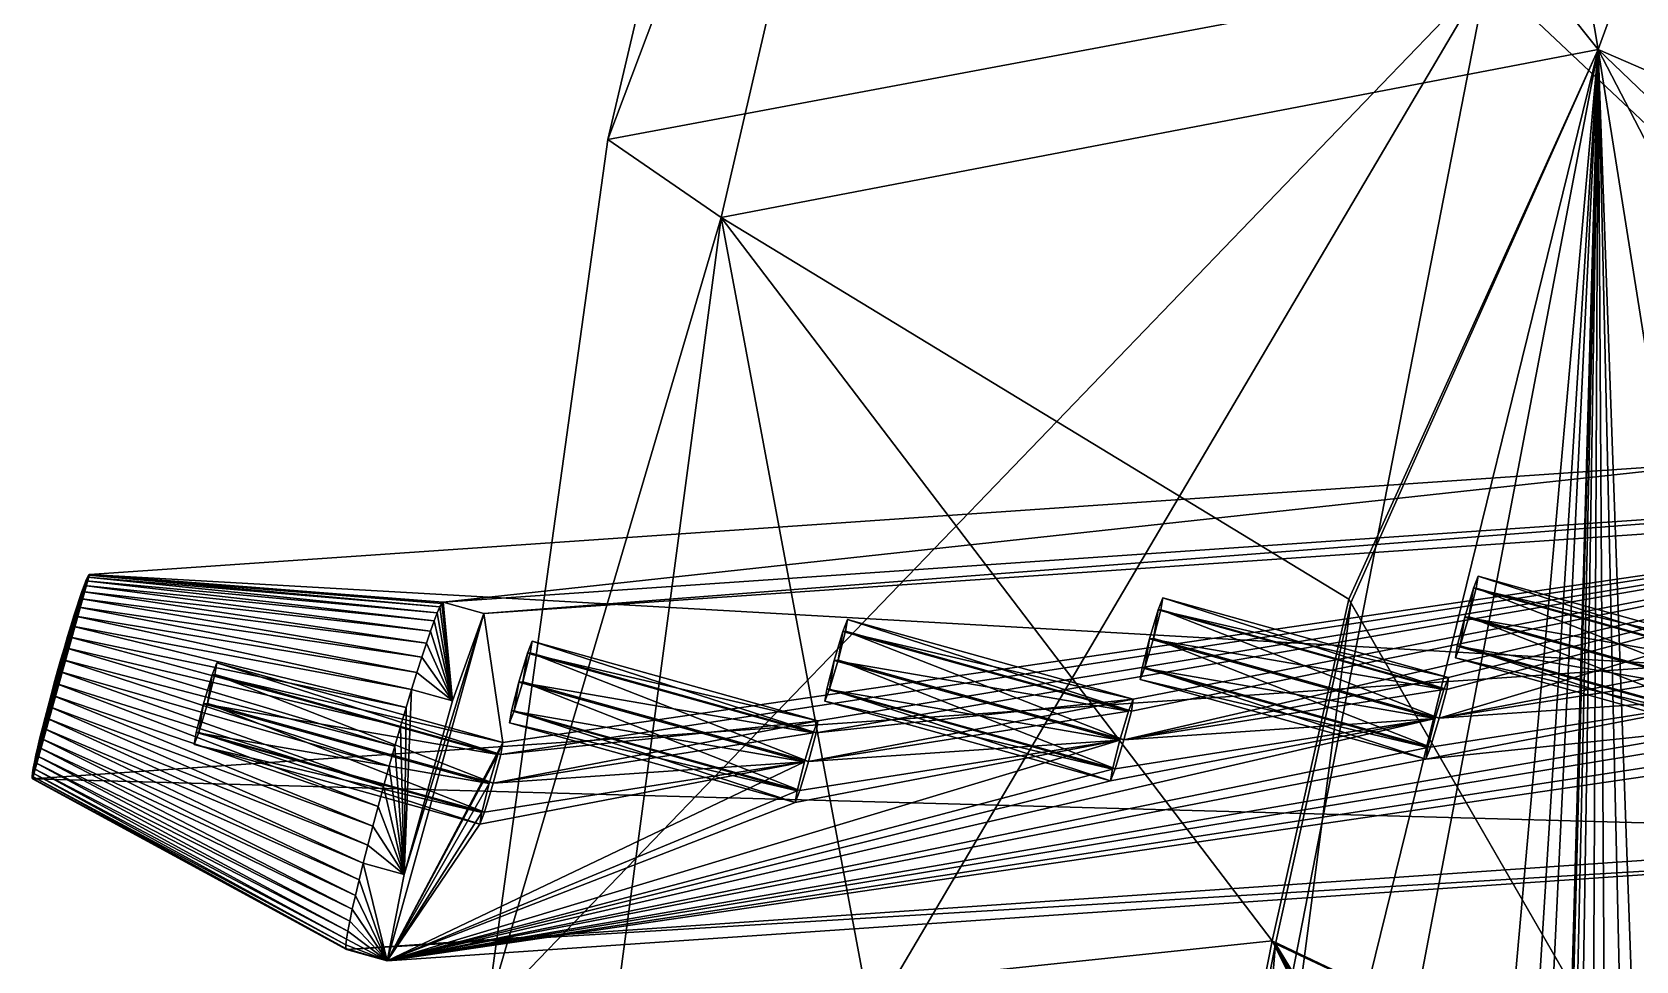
# Model space of a CAD drawing. Header units: millimetres. Extents: x -228 to 228, y -204 to 237.
# Drawn here: x -227.25 to -189.45, y -45.83 to -23.93 of the extents above; entities that cross this region are included whole.
import ezdxf

# ---------------------------------------------------------------- set-up
doc = ezdxf.new("R2010")
doc.units = ezdxf.units.MM
doc.header["$LTSCALE"] = 127.314815
for name, color, linetype in [('6630', 7, 'CONTINUOUS'), ('6631', 7, 'CONTINUOUS'), ('6634', 7, 'CONTINUOUS'), ('6646', 7, 'CONTINUOUS'), ('6698', 7, 'CONTINUOUS'), ('6699', 7, 'CONTINUOUS'), ('6706', 7, 'CONTINUOUS'), ('7035', 7, 'CONTINUOUS'), ('7036', 7, 'CONTINUOUS'), ('7037', 7, 'CONTINUOUS'), ('7038', 7, 'CONTINUOUS'), ('7042', 7, 'CONTINUOUS'), ('7043', 7, 'CONTINUOUS'), ('7044', 7, 'CONTINUOUS'), ('7045', 7, 'CONTINUOUS'), ('7046', 7, 'CONTINUOUS'), ('7047', 7, 'CONTINUOUS'), ('7048', 7, 'CONTINUOUS'), ('7049', 7, 'CONTINUOUS'), ('7050', 7, 'CONTINUOUS'), ('7051', 7, 'CONTINUOUS'), ('7052', 7, 'CONTINUOUS'), ('7053', 7, 'CONTINUOUS'), ('7054', 7, 'CONTINUOUS'), ('7055', 7, 'CONTINUOUS'), ('7056', 7, 'CONTINUOUS'), ('7058', 7, 'CONTINUOUS'), ('7059', 7, 'CONTINUOUS'), ('7060', 7, 'CONTINUOUS'), ('7061', 7, 'CONTINUOUS')]:
    doc.layers.add(name, color=color, linetype=linetype)

msp = doc.modelspace()

# ---------------------------------------------------------------- linework, layer by layer
at = {"layer": '6630', "color": 6, "linetype": 'Continuous'}
for points in [[(-213.686, -26.463, 135.65), (-192.955, -22.575, 553.043), (-208.254, -3.377, 115.659), (-213.686, -26.463, 135.65)], [(-168.107, -16.104, 1024.198), (-192.955, -22.575, 553.043), (-175.287, -39.219, 1021.79), (-168.107, -16.104, 1024.198)], [(-203.957, -79.013, 548.4), (-192.955, -22.575, 553.043), (-217.224, -63.72, 185.248), (-203.957, -79.013, 548.4)], [(-217.224, -63.72, 185.248), (-192.955, -22.575, 553.043), (-216.543, -47.068, 159.28), (-217.224, -63.72, 185.248)], [(-216.543, -47.068, 159.28), (-192.955, -22.575, 553.043), (-213.686, -26.463, 135.65), (-216.543, -47.068, 159.28)], [(-192.955, -22.575, 553.043), (-203.957, -79.013, 548.4), (-175.287, -39.219, 1021.79), (-192.955, -22.575, 553.043)], [(-175.287, -39.219, 1021.79), (-203.957, -79.013, 548.4), (-178.881, -52.247, 1018.3), (-175.287, -39.219, 1021.79)]]:
    msp.add_3dface(points, dxfattribs=at)
at = {"layer": '6631', "color": 6, "linetype": 'Continuous'}
for points in [[(-170.333, 30.504, 553.04), (-190.338, -24.345, 553.042), (-197.735, 19.35, 99.988), (-170.333, 30.504, 553.04)], [(-173.259, -31.753, 954.205), (-190.338, -24.345, 553.042), (-170.333, 30.504, 553.04), (-173.259, -31.753, 954.205)], [(-197.735, 19.35, 99.988), (-190.338, -24.345, 553.042), (-205.656, -5.151, 115.837), (-197.735, 19.35, 99.988)], [(-205.656, -5.151, 115.837), (-190.338, -24.345, 553.042), (-211.015, -28.298, 135.914), (-205.656, -5.151, 115.837)], [(-190.338, -24.345, 553.042), (-196.216, -37.3, 500.248), (-211.015, -28.298, 135.914), (-190.338, -24.345, 553.042)], [(-201.087, -80.678, 548.157), (-199.16, -60.22, 536.058), (-190.338, -24.345, 553.042), (-201.087, -80.678, 548.157)], [(-201.087, -80.678, 548.157), (-190.338, -24.345, 553.042), (-195.216, -78.982, 692.313), (-201.087, -80.678, 548.157)], [(-199.16, -60.22, 536.058), (-196.167, -37.386, 501.754), (-190.338, -24.345, 553.042), (-199.16, -60.22, 536.058)], [(-196.167, -37.386, 501.754), (-196.216, -37.3, 500.248), (-190.338, -24.345, 553.042), (-196.167, -37.386, 501.754)], [(-190.338, -24.345, 553.042), (-192.899, -65.036, 699.027), (-195.216, -78.982, 692.313), (-190.338, -24.345, 553.042)], [(-192.078, -60.397, 698.872), (-192.899, -65.036, 699.027), (-190.338, -24.345, 553.042), (-192.078, -60.397, 698.872)], [(-191.167, -55.661, 698.713), (-192.078, -60.397, 698.872), (-190.338, -24.345, 553.042), (-191.167, -55.661, 698.713)], [(-191.123, -52.325, 684.446), (-191.167, -55.661, 698.713), (-190.338, -24.345, 553.042), (-191.123, -52.325, 684.446)], [(-190.941, -51.427, 684.278), (-191.123, -52.325, 684.446), (-190.338, -24.345, 553.042), (-190.941, -51.427, 684.278)], [(-190.755, -50.527, 684.111), (-190.941, -51.427, 684.278), (-190.338, -24.345, 553.042), (-190.755, -50.527, 684.111)], [(-190.464, -50.452, 690.15), (-190.755, -50.527, 684.111), (-190.338, -24.345, 553.042), (-190.464, -50.452, 690.15)], [(-190.172, -50.376, 696.213), (-190.464, -50.452, 690.15), (-190.338, -24.345, 553.042), (-190.172, -50.376, 696.213)], [(-189.781, -48.804, 697.187), (-190.172, -50.376, 696.213), (-190.338, -24.345, 553.042), (-189.781, -48.804, 697.187)], [(-189.503, -47.875, 698.713), (-189.781, -48.804, 697.187), (-190.338, -24.345, 553.042), (-189.503, -47.875, 698.713)], [(-187.762, -40.587, 698.964), (-189.503, -47.875, 698.713), (-190.338, -24.345, 553.042), (-187.762, -40.587, 698.964)], [(-185.803, -33.083, 699.225), (-187.762, -40.587, 698.964), (-190.338, -24.345, 553.042), (-185.803, -33.083, 699.225)], [(-175.271, -38.774, 953.958), (-185.803, -33.083, 699.225), (-190.338, -24.345, 553.042), (-175.271, -38.774, 953.958)], [(-173.259, -31.753, 954.205), (-175.271, -38.774, 953.958), (-190.338, -24.345, 553.042), (-173.259, -31.753, 954.205)], [(-211.015, -28.298, 135.914), (-207.636, -46.368, 290.315), (-213.763, -48.965, 159.651), (-211.015, -28.298, 135.914)], [(-196.216, -37.3, 500.248), (-198.027, -45.355, 499.972), (-211.015, -28.298, 135.914), (-196.216, -37.3, 500.248)], [(-198.027, -45.355, 499.972), (-207.636, -46.368, 290.315), (-211.015, -28.298, 135.914), (-198.027, -45.355, 499.972)], [(-197.948, -45.424, 502.028), (-196.167, -37.386, 501.754), (-199.16, -60.22, 536.058), (-197.948, -45.424, 502.028)], [(-198.027, -45.355, 499.972), (-199.537, -53.052, 499.713), (-207.636, -46.368, 290.315), (-198.027, -45.355, 499.972)], [(-199.433, -53.112, 502.287), (-197.948, -45.424, 502.028), (-199.16, -60.22, 536.058), (-199.433, -53.112, 502.287)]]:
    msp.add_3dface(points, dxfattribs=at)
at = {"layer": '6634', "color": 6, "linetype": 'Continuous'}
for points in [[(-213.686, -26.463, 135.65), (-208.254, -3.377, 115.659), (-205.656, -5.151, 115.837), (-213.686, -26.463, 135.65)], [(-213.686, -26.463, 135.65), (-205.656, -5.151, 115.837), (-211.015, -28.298, 135.914), (-213.686, -26.463, 135.65)], [(-216.543, -47.068, 159.28), (-213.686, -26.463, 135.65), (-211.015, -28.298, 135.914), (-216.543, -47.068, 159.28)], [(-216.543, -47.068, 159.28), (-211.015, -28.298, 135.914), (-213.763, -48.965, 159.651), (-216.543, -47.068, 159.28)]]:
    msp.add_3dface(points, dxfattribs=at)
at = {"layer": '6646', "color": 6, "linetype": 'Continuous'}
msp.add_3dface([(-189.503, -47.875, 698.713), (-187.762, -40.587, 698.964), (-182.636, -51.149, 698.734), (-189.503, -47.875, 698.713)], dxfattribs=at)
at = {"layer": '6698', "color": 6, "linetype": 'Continuous'}
for points in [[(-198.027, -45.355, 499.972), (-196.216, -37.3, 500.248), (-189.128, -49.578, 500), (-198.027, -45.355, 499.972)], [(-199.537, -53.052, 499.713), (-198.027, -45.355, 499.972), (-192.409, -56.476, 499.734), (-199.537, -53.052, 499.713)], [(-198.027, -45.355, 499.972), (-189.128, -49.578, 500), (-192.19, -54.882, 499.786), (-198.027, -45.355, 499.972)], [(-198.027, -45.355, 499.972), (-192.19, -54.882, 499.786), (-192.455, -55.66, 499.758), (-198.027, -45.355, 499.972)], [(-192.409, -56.476, 499.734), (-198.027, -45.355, 499.972), (-192.455, -55.66, 499.758), (-192.409, -56.476, 499.734)]]:
    msp.add_3dface(points, dxfattribs=at)
at = {"layer": '6699', "color": 6, "linetype": 'Continuous'}
for points in [[(-196.167, -37.386, 501.754), (-197.948, -45.424, 502.028), (-189.128, -49.578, 502), (-196.167, -37.386, 501.754)], [(-197.948, -45.424, 502.028), (-199.433, -53.112, 502.287), (-192.19, -54.882, 502.214), (-197.948, -45.424, 502.028)], [(-197.948, -45.424, 502.028), (-192.19, -54.882, 502.214), (-189.128, -49.578, 502), (-197.948, -45.424, 502.028)]]:
    msp.add_3dface(points, dxfattribs=at)
at = {"layer": '6706', "color": 6, "linetype": 'Continuous'}
for points in [[(-196.216, -37.3, 500.248), (-196.167, -37.386, 501.754), (-189.128, -49.578, 502), (-196.216, -37.3, 500.248)], [(-196.216, -37.3, 500.248), (-189.128, -49.578, 502), (-189.128, -49.578, 500), (-196.216, -37.3, 500.248)]]:
    msp.add_3dface(points, dxfattribs=at)
at = {"layer": '7035', "color": 6, "linetype": 'Continuous'}
for points in [[(-176.815, -34.907, 1016.081), (-216.162, -40.678, 190.182), (-216.605, -37.638, 161.912), (-176.815, -34.907, 1016.081)], [(-208.73, -40.168, 349.728), (-216.208, -40.958, 190.893), (-176.815, -34.907, 1016.081), (-208.73, -40.168, 349.728)], [(-216.208, -40.958, 190.893), (-216.162, -40.678, 190.182), (-176.815, -34.907, 1016.081), (-216.208, -40.958, 190.893)], [(-176.815, -34.907, 1016.081), (-201.298, -39.658, 509.274), (-208.775, -40.448, 350.439), (-176.815, -34.907, 1016.081)], [(-208.775, -40.448, 350.439), (-208.73, -40.168, 349.728), (-176.815, -34.907, 1016.081), (-208.775, -40.448, 350.439)], [(-193.865, -39.148, 668.82), (-201.519, -40.618, 510.289), (-176.815, -34.907, 1016.081), (-193.865, -39.148, 668.82)], [(-201.519, -40.618, 510.289), (-201.343, -39.938, 509.985), (-176.815, -34.907, 1016.081), (-201.519, -40.618, 510.289)], [(-201.343, -39.938, 509.985), (-201.298, -39.658, 509.274), (-176.815, -34.907, 1016.081), (-201.343, -39.938, 509.985)], [(-186.433, -38.638, 828.366), (-194.087, -40.108, 669.835), (-176.815, -34.907, 1016.081), (-186.433, -38.638, 828.366)], [(-194.087, -40.108, 669.835), (-193.911, -39.428, 669.531), (-176.815, -34.907, 1016.081), (-194.087, -40.108, 669.835)], [(-193.911, -39.428, 669.531), (-193.865, -39.148, 668.82), (-176.815, -34.907, 1016.081), (-193.911, -39.428, 669.531)], [(-216.605, -37.638, 161.912), (-216.162, -40.678, 190.182), (-218.885, -45.825, 162.044), (-216.605, -37.638, 161.912)], [(-218.486, -43.79, 158.335), (-216.605, -37.638, 161.912), (-218.885, -45.825, 162.044), (-218.486, -43.79, 158.335)], [(-217.346, -39.697, 158.268), (-216.605, -37.638, 161.912), (-218.486, -43.79, 158.335), (-217.346, -39.697, 158.268)], [(-186.433, -38.638, 828.366), (-186.545, -38.922, 827.665), (-194.087, -40.108, 669.835), (-186.433, -38.638, 828.366)], [(-186.545, -38.922, 827.665), (-186.748, -39.604, 827.383), (-194.087, -40.108, 669.835), (-186.545, -38.922, 827.665)], [(-193.865, -39.148, 668.82), (-193.977, -39.432, 668.119), (-201.519, -40.618, 510.289), (-193.865, -39.148, 668.82)], [(-201.298, -39.658, 509.274), (-201.409, -39.942, 508.572), (-208.951, -41.128, 350.742), (-201.298, -39.658, 509.274)], [(-208.951, -41.128, 350.742), (-208.775, -40.448, 350.439), (-201.298, -39.658, 509.274), (-208.951, -41.128, 350.742)], [(-193.977, -39.432, 668.119), (-194.18, -40.114, 667.837), (-201.519, -40.618, 510.289), (-193.977, -39.432, 668.119)], [(-194.29, -40.79, 669.553), (-186.748, -39.604, 827.383), (-194.402, -41.074, 668.851), (-194.29, -40.79, 669.553)], [(-186.748, -39.604, 827.383), (-186.924, -40.284, 827.687), (-194.402, -41.074, 668.851), (-186.748, -39.604, 827.383)], [(-194.087, -40.108, 669.835), (-186.748, -39.604, 827.383), (-194.29, -40.79, 669.553), (-194.087, -40.108, 669.835)], [(-179.492, -39.774, 987.233), (-179.538, -40.054, 987.944), (-218.885, -45.825, 162.044), (-179.492, -39.774, 987.233)], [(-186.97, -40.564, 828.398), (-179.492, -39.774, 987.233), (-218.885, -45.825, 162.044), (-186.97, -40.564, 828.398)], [(-218.885, -45.825, 162.044), (-179.538, -40.054, 987.944), (-179.095, -43.094, 1016.214), (-218.885, -45.825, 162.044)], [(-201.409, -39.942, 508.572), (-201.612, -40.624, 508.291), (-208.951, -41.128, 350.742), (-201.409, -39.942, 508.572)], [(-194.18, -40.114, 667.837), (-194.356, -40.794, 668.141), (-218.885, -45.825, 162.044), (-194.18, -40.114, 667.837)], [(-201.834, -41.584, 509.305), (-194.18, -40.114, 667.837), (-218.885, -45.825, 162.044), (-201.834, -41.584, 509.305)], [(-186.924, -40.284, 827.687), (-186.97, -40.564, 828.398), (-218.885, -45.825, 162.044), (-186.924, -40.284, 827.687)], [(-218.885, -45.825, 162.044), (-194.402, -41.074, 668.851), (-186.924, -40.284, 827.687), (-218.885, -45.825, 162.044)], [(-208.73, -40.168, 349.728), (-208.841, -40.452, 349.026), (-216.384, -41.638, 191.196), (-208.73, -40.168, 349.728)], [(-208.73, -40.168, 349.728), (-216.384, -41.638, 191.196), (-216.208, -40.958, 190.893), (-208.73, -40.168, 349.728)], [(-201.723, -41.3, 510.007), (-194.18, -40.114, 667.837), (-201.834, -41.584, 509.305), (-201.723, -41.3, 510.007)], [(-201.519, -40.618, 510.289), (-194.18, -40.114, 667.837), (-201.723, -41.3, 510.007), (-201.519, -40.618, 510.289)], [(-201.612, -40.624, 508.291), (-201.788, -41.305, 508.594), (-218.885, -45.825, 162.044), (-201.612, -40.624, 508.291)], [(-209.266, -42.095, 349.759), (-201.612, -40.624, 508.291), (-218.885, -45.825, 162.044), (-209.266, -42.095, 349.759)], [(-216.162, -40.678, 190.182), (-216.273, -40.963, 189.48), (-218.885, -45.825, 162.044), (-216.162, -40.678, 190.182)], [(-194.356, -40.794, 668.141), (-194.402, -41.074, 668.851), (-218.885, -45.825, 162.044), (-194.356, -40.794, 668.141)], [(-208.841, -40.452, 349.026), (-209.044, -41.135, 348.745), (-216.384, -41.638, 191.196), (-208.841, -40.452, 349.026)], [(-209.155, -41.81, 350.461), (-201.612, -40.624, 508.291), (-209.266, -42.095, 349.759), (-209.155, -41.81, 350.461)], [(-208.951, -41.128, 350.742), (-201.612, -40.624, 508.291), (-209.155, -41.81, 350.461), (-208.951, -41.128, 350.742)], [(-216.273, -40.963, 189.48), (-216.477, -41.645, 189.198), (-218.885, -45.825, 162.044), (-216.273, -40.963, 189.48)], [(-209.044, -41.135, 348.745), (-209.221, -41.815, 349.048), (-218.885, -45.825, 162.044), (-209.044, -41.135, 348.745)], [(-216.698, -42.605, 190.213), (-209.044, -41.135, 348.745), (-218.885, -45.825, 162.044), (-216.698, -42.605, 190.213)], [(-216.587, -42.32, 190.915), (-209.044, -41.135, 348.745), (-216.698, -42.605, 190.213), (-216.587, -42.32, 190.915)], [(-216.384, -41.638, 191.196), (-209.044, -41.135, 348.745), (-216.587, -42.32, 190.915), (-216.384, -41.638, 191.196)], [(-201.788, -41.305, 508.594), (-201.834, -41.584, 509.305), (-218.885, -45.825, 162.044), (-201.788, -41.305, 508.594)], [(-216.477, -41.645, 189.198), (-216.653, -42.325, 189.502), (-218.885, -45.825, 162.044), (-216.477, -41.645, 189.198)], [(-209.221, -41.815, 349.048), (-209.266, -42.095, 349.759), (-218.885, -45.825, 162.044), (-209.221, -41.815, 349.048)], [(-216.653, -42.325, 189.502), (-216.698, -42.605, 190.213), (-218.885, -45.825, 162.044), (-216.653, -42.325, 189.502)]]:
    msp.add_3dface(points, dxfattribs=at)
at = {"layer": '7036', "color": 191, "linetype": 'Continuous', "true_color": 0xba45ff}
for points in [[(-177.777, -34.638, 1016.125), (-216.605, -37.638, 161.912), (-217.567, -37.369, 161.956), (-177.777, -34.638, 1016.125)], [(-176.815, -34.907, 1016.081), (-216.605, -37.638, 161.912), (-177.777, -34.638, 1016.125), (-176.815, -34.907, 1016.081)]]:
    msp.add_3dface(points, dxfattribs=at)
at = {"layer": '7037', "color": 191, "linetype": 'Continuous', "true_color": 0xba45ff}
for points in [[(-225.904, -36.716, 171.102), (-188.27, -38.857, 1007.868), (-186.929, -34.041, 1007.79), (-225.904, -36.716, 171.102)], [(-227.254, -41.517, 170.889), (-227.245, -41.533, 171.18), (-225.922, -36.734, 170.812), (-227.254, -41.517, 170.889)], [(-225.949, -36.783, 170.527), (-227.254, -41.517, 170.889), (-225.922, -36.734, 170.812), (-225.949, -36.783, 170.527)], [(-227.254, -41.47, 170.603), (-227.254, -41.517, 170.889), (-225.949, -36.783, 170.527), (-227.254, -41.47, 170.603)], [(-225.984, -36.864, 170.25), (-227.254, -41.47, 170.603), (-225.949, -36.783, 170.527), (-225.984, -36.864, 170.25)], [(-227.245, -41.39, 170.323), (-227.254, -41.47, 170.603), (-225.984, -36.864, 170.25), (-227.245, -41.39, 170.323)], [(-227.245, -41.533, 171.18), (-188.27, -38.857, 1007.868), (-225.904, -36.716, 171.102), (-227.245, -41.533, 171.18)], [(-225.922, -36.734, 170.812), (-227.245, -41.533, 171.18), (-225.904, -36.716, 171.102), (-225.922, -36.734, 170.812)], [(-226.028, -36.976, 169.985), (-227.245, -41.39, 170.323), (-225.984, -36.864, 170.25), (-226.028, -36.976, 169.985)], [(-227.226, -41.28, 170.055), (-227.245, -41.39, 170.323), (-226.028, -36.976, 169.985), (-227.226, -41.28, 170.055)], [(-226.078, -37.117, 169.736), (-227.226, -41.28, 170.055), (-226.028, -36.976, 169.985), (-226.078, -37.117, 169.736)], [(-227.199, -41.141, 169.801), (-227.226, -41.28, 170.055), (-226.078, -37.117, 169.736), (-227.199, -41.141, 169.801)], [(-226.136, -37.285, 169.506), (-227.199, -41.141, 169.801), (-226.078, -37.117, 169.736), (-226.136, -37.285, 169.506)], [(-227.163, -40.974, 169.565), (-227.199, -41.141, 169.801), (-226.136, -37.285, 169.506), (-227.163, -40.974, 169.565)], [(-226.199, -37.478, 169.297), (-227.163, -40.974, 169.565), (-226.136, -37.285, 169.506), (-226.199, -37.478, 169.297)], [(-227.12, -40.783, 169.351), (-227.163, -40.974, 169.565), (-226.199, -37.478, 169.297), (-227.12, -40.783, 169.351)], [(-226.268, -37.693, 169.114), (-227.12, -40.783, 169.351), (-226.199, -37.478, 169.297), (-226.268, -37.693, 169.114)], [(-227.069, -40.569, 169.161), (-227.12, -40.783, 169.351), (-226.268, -37.693, 169.114), (-227.069, -40.569, 169.161)], [(-226.34, -37.927, 168.958), (-227.069, -40.569, 169.161), (-226.268, -37.693, 169.114), (-226.34, -37.927, 168.958)], [(-227.011, -40.335, 168.997), (-227.069, -40.569, 169.161), (-226.34, -37.927, 168.958), (-227.011, -40.335, 168.997)], [(-226.416, -38.178, 168.832), (-227.011, -40.335, 168.997), (-226.34, -37.927, 168.958), (-226.416, -38.178, 168.832)], [(-226.947, -40.086, 168.863), (-227.011, -40.335, 168.997), (-226.416, -38.178, 168.832), (-226.947, -40.086, 168.863)], [(-226.494, -38.442, 168.737), (-226.947, -40.086, 168.863), (-226.416, -38.178, 168.832), (-226.494, -38.442, 168.737)], [(-226.879, -39.823, 168.759), (-226.947, -40.086, 168.863), (-226.494, -38.442, 168.737), (-226.879, -39.823, 168.759)], [(-226.573, -38.714, 168.675), (-226.879, -39.823, 168.759), (-226.494, -38.442, 168.737), (-226.573, -38.714, 168.675)], [(-226.806, -39.551, 168.688), (-226.879, -39.823, 168.759), (-226.573, -38.714, 168.675), (-226.806, -39.551, 168.688)], [(-226.652, -38.992, 168.645), (-226.806, -39.551, 168.688), (-226.573, -38.714, 168.675), (-226.652, -38.992, 168.645)], [(-226.73, -39.272, 168.65), (-226.806, -39.551, 168.688), (-226.652, -38.992, 168.645), (-226.73, -39.272, 168.65)]]:
    msp.add_3dface(points, dxfattribs=at)
at = {"layer": '7038', "color": 191, "linetype": 'Continuous', "true_color": 0xba45ff}
for points in [[(-219.847, -45.557, 162.088), (-179.095, -43.094, 1016.214), (-180.057, -42.826, 1016.258), (-219.847, -45.557, 162.088)], [(-218.885, -45.825, 162.044), (-179.095, -43.094, 1016.214), (-219.847, -45.557, 162.088), (-218.885, -45.825, 162.044)]]:
    msp.add_3dface(points, dxfattribs=at)
at = {"layer": '7042', "color": 6, "linetype": 'Continuous'}
for points in [[(-193.28, -37.041, 827.972), (-193.391, -37.717, 829.689), (-193.484, -37.723, 827.691), (-193.28, -37.041, 827.972)], [(-193.215, -37.037, 829.385), (-193.391, -37.717, 829.689), (-193.28, -37.041, 827.972), (-193.215, -37.037, 829.385)], [(-193.169, -36.757, 828.674), (-193.215, -37.037, 829.385), (-193.28, -37.041, 827.972), (-193.169, -36.757, 828.674)], [(-193.66, -38.404, 827.994), (-193.484, -37.723, 827.691), (-193.594, -38.399, 829.407), (-193.66, -38.404, 827.994)], [(-193.484, -37.723, 827.691), (-193.391, -37.717, 829.689), (-193.594, -38.399, 829.407), (-193.484, -37.723, 827.691)], [(-193.705, -38.683, 828.705), (-193.66, -38.404, 827.994), (-193.594, -38.399, 829.407), (-193.705, -38.683, 828.705)]]:
    msp.add_3dface(points, dxfattribs=at)
at = {"layer": '7043', "color": 6, "linetype": 'Continuous'}
for points in [[(-186.748, -39.604, 827.383), (-193.484, -37.723, 827.691), (-193.66, -38.404, 827.994), (-186.748, -39.604, 827.383)], [(-193.391, -37.717, 829.689), (-186.858, -40.28, 829.099), (-193.594, -38.399, 829.407), (-193.391, -37.717, 829.689)], [(-186.655, -39.598, 829.381), (-186.858, -40.28, 829.099), (-193.391, -37.717, 829.689), (-186.655, -39.598, 829.381)], [(-186.97, -40.564, 828.398), (-193.705, -38.683, 828.705), (-193.594, -38.399, 829.407), (-186.97, -40.564, 828.398)], [(-186.924, -40.284, 827.687), (-193.66, -38.404, 827.994), (-193.705, -38.683, 828.705), (-186.924, -40.284, 827.687)], [(-186.924, -40.284, 827.687), (-186.748, -39.604, 827.383), (-193.66, -38.404, 827.994), (-186.924, -40.284, 827.687)], [(-186.858, -40.28, 829.099), (-186.97, -40.564, 828.398), (-193.594, -38.399, 829.407), (-186.858, -40.28, 829.099)], [(-186.97, -40.564, 828.398), (-186.924, -40.284, 827.687), (-193.705, -38.683, 828.705), (-186.97, -40.564, 828.398)]]:
    msp.add_3dface(points, dxfattribs=at)
at = {"layer": '7044', "color": 6, "linetype": 'Continuous'}
for points in [[(-186.545, -38.922, 827.665), (-193.28, -37.041, 827.972), (-193.484, -37.723, 827.691), (-186.545, -38.922, 827.665)], [(-186.655, -39.598, 829.381), (-193.391, -37.717, 829.689), (-193.215, -37.037, 829.385), (-186.655, -39.598, 829.381)], [(-186.433, -38.638, 828.366), (-193.169, -36.757, 828.674), (-193.28, -37.041, 827.972), (-186.433, -38.638, 828.366)], [(-186.545, -38.922, 827.665), (-186.433, -38.638, 828.366), (-193.28, -37.041, 827.972), (-186.545, -38.922, 827.665)], [(-186.479, -38.918, 829.077), (-193.215, -37.037, 829.385), (-193.169, -36.757, 828.674), (-186.479, -38.918, 829.077)], [(-186.479, -38.918, 829.077), (-186.655, -39.598, 829.381), (-193.215, -37.037, 829.385), (-186.479, -38.918, 829.077)], [(-186.433, -38.638, 828.366), (-186.479, -38.918, 829.077), (-193.169, -36.757, 828.674), (-186.433, -38.638, 828.366)], [(-186.748, -39.604, 827.383), (-186.545, -38.922, 827.665), (-193.484, -37.723, 827.691), (-186.748, -39.604, 827.383)]]:
    msp.add_3dface(points, dxfattribs=at)
at = {"layer": '7045', "color": 6, "linetype": 'Continuous'}
for points in [[(-200.601, -37.267, 669.128), (-200.647, -37.547, 669.839), (-200.712, -37.552, 668.426), (-200.601, -37.267, 669.128)], [(-200.712, -37.552, 668.426), (-200.823, -38.227, 670.143), (-200.916, -38.234, 668.145), (-200.712, -37.552, 668.426)], [(-200.647, -37.547, 669.839), (-200.823, -38.227, 670.143), (-200.712, -37.552, 668.426), (-200.647, -37.547, 669.839)], [(-201.092, -38.914, 668.448), (-200.916, -38.234, 668.145), (-201.026, -38.909, 669.861), (-201.092, -38.914, 668.448)], [(-200.916, -38.234, 668.145), (-200.823, -38.227, 670.143), (-201.026, -38.909, 669.861), (-200.916, -38.234, 668.145)], [(-201.137, -39.194, 669.159), (-201.092, -38.914, 668.448), (-201.026, -38.909, 669.861), (-201.137, -39.194, 669.159)]]:
    msp.add_3dface(points, dxfattribs=at)
at = {"layer": '7046', "color": 6, "linetype": 'Continuous'}
for points in [[(-194.18, -40.114, 667.837), (-200.916, -38.234, 668.145), (-201.092, -38.914, 668.448), (-194.18, -40.114, 667.837)], [(-200.823, -38.227, 670.143), (-194.29, -40.79, 669.553), (-201.026, -38.909, 669.861), (-200.823, -38.227, 670.143)], [(-194.087, -40.108, 669.835), (-194.29, -40.79, 669.553), (-200.823, -38.227, 670.143), (-194.087, -40.108, 669.835)], [(-194.402, -41.074, 668.851), (-201.137, -39.194, 669.159), (-201.026, -38.909, 669.861), (-194.402, -41.074, 668.851)], [(-194.356, -40.794, 668.141), (-201.092, -38.914, 668.448), (-201.137, -39.194, 669.159), (-194.356, -40.794, 668.141)], [(-194.356, -40.794, 668.141), (-194.18, -40.114, 667.837), (-201.092, -38.914, 668.448), (-194.356, -40.794, 668.141)], [(-194.29, -40.79, 669.553), (-194.402, -41.074, 668.851), (-201.026, -38.909, 669.861), (-194.29, -40.79, 669.553)], [(-194.402, -41.074, 668.851), (-194.356, -40.794, 668.141), (-201.137, -39.194, 669.159), (-194.402, -41.074, 668.851)]]:
    msp.add_3dface(points, dxfattribs=at)
at = {"layer": '7047', "color": 6, "linetype": 'Continuous'}
for points in [[(-193.865, -39.148, 668.82), (-200.601, -37.267, 669.128), (-200.712, -37.552, 668.426), (-193.865, -39.148, 668.82)], [(-193.911, -39.428, 669.531), (-200.647, -37.547, 669.839), (-200.601, -37.267, 669.128), (-193.911, -39.428, 669.531)], [(-193.865, -39.148, 668.82), (-193.911, -39.428, 669.531), (-200.601, -37.267, 669.128), (-193.865, -39.148, 668.82)], [(-193.977, -39.432, 668.119), (-200.712, -37.552, 668.426), (-200.916, -38.234, 668.145), (-193.977, -39.432, 668.119)], [(-194.087, -40.108, 669.835), (-200.823, -38.227, 670.143), (-200.647, -37.547, 669.839), (-194.087, -40.108, 669.835)], [(-193.977, -39.432, 668.119), (-193.865, -39.148, 668.82), (-200.712, -37.552, 668.426), (-193.977, -39.432, 668.119)], [(-193.911, -39.428, 669.531), (-194.087, -40.108, 669.835), (-200.647, -37.547, 669.839), (-193.911, -39.428, 669.531)], [(-194.18, -40.114, 667.837), (-193.977, -39.432, 668.119), (-200.916, -38.234, 668.145), (-194.18, -40.114, 667.837)]]:
    msp.add_3dface(points, dxfattribs=at)
at = {"layer": '7048', "color": 6, "linetype": 'Continuous'}
for points in [[(-208.033, -37.777, 509.582), (-208.079, -38.057, 510.293), (-208.145, -38.062, 508.88), (-208.033, -37.777, 509.582)], [(-208.145, -38.062, 508.88), (-208.255, -38.737, 510.596), (-208.348, -38.744, 508.599), (-208.145, -38.062, 508.88)], [(-208.079, -38.057, 510.293), (-208.255, -38.737, 510.596), (-208.145, -38.062, 508.88), (-208.079, -38.057, 510.293)], [(-208.524, -39.424, 508.902), (-208.348, -38.744, 508.599), (-208.458, -39.419, 510.315), (-208.524, -39.424, 508.902)], [(-208.348, -38.744, 508.599), (-208.255, -38.737, 510.596), (-208.458, -39.419, 510.315), (-208.348, -38.744, 508.599)], [(-208.57, -39.704, 509.613), (-208.524, -39.424, 508.902), (-208.458, -39.419, 510.315), (-208.57, -39.704, 509.613)]]:
    msp.add_3dface(points, dxfattribs=at)
at = {"layer": '7049', "color": 6, "linetype": 'Continuous'}
for points in [[(-201.612, -40.624, 508.291), (-208.348, -38.744, 508.599), (-208.524, -39.424, 508.902), (-201.612, -40.624, 508.291)], [(-208.255, -38.737, 510.596), (-201.723, -41.3, 510.007), (-208.458, -39.419, 510.315), (-208.255, -38.737, 510.596)], [(-201.519, -40.618, 510.289), (-201.723, -41.3, 510.007), (-208.255, -38.737, 510.596), (-201.519, -40.618, 510.289)], [(-201.834, -41.584, 509.305), (-208.57, -39.704, 509.613), (-208.458, -39.419, 510.315), (-201.834, -41.584, 509.305)], [(-201.788, -41.305, 508.594), (-208.524, -39.424, 508.902), (-208.57, -39.704, 509.613), (-201.788, -41.305, 508.594)], [(-201.788, -41.305, 508.594), (-201.612, -40.624, 508.291), (-208.524, -39.424, 508.902), (-201.788, -41.305, 508.594)], [(-201.723, -41.3, 510.007), (-201.834, -41.584, 509.305), (-208.458, -39.419, 510.315), (-201.723, -41.3, 510.007)], [(-201.834, -41.584, 509.305), (-201.788, -41.305, 508.594), (-208.57, -39.704, 509.613), (-201.834, -41.584, 509.305)]]:
    msp.add_3dface(points, dxfattribs=at)
at = {"layer": '7050', "color": 6, "linetype": 'Continuous'}
for points in [[(-201.298, -39.658, 509.274), (-208.033, -37.777, 509.582), (-208.145, -38.062, 508.88), (-201.298, -39.658, 509.274)], [(-201.343, -39.938, 509.985), (-208.079, -38.057, 510.293), (-208.033, -37.777, 509.582), (-201.343, -39.938, 509.985)], [(-201.298, -39.658, 509.274), (-201.343, -39.938, 509.985), (-208.033, -37.777, 509.582), (-201.298, -39.658, 509.274)], [(-201.409, -39.942, 508.572), (-208.145, -38.062, 508.88), (-208.348, -38.744, 508.599), (-201.409, -39.942, 508.572)], [(-201.519, -40.618, 510.289), (-208.255, -38.737, 510.596), (-208.079, -38.057, 510.293), (-201.519, -40.618, 510.289)], [(-201.409, -39.942, 508.572), (-201.298, -39.658, 509.274), (-208.145, -38.062, 508.88), (-201.409, -39.942, 508.572)], [(-201.343, -39.938, 509.985), (-201.519, -40.618, 510.289), (-208.079, -38.057, 510.293), (-201.343, -39.938, 509.985)], [(-201.612, -40.624, 508.291), (-201.409, -39.942, 508.572), (-208.348, -38.744, 508.599), (-201.612, -40.624, 508.291)]]:
    msp.add_3dface(points, dxfattribs=at)
at = {"layer": '7051', "color": 6, "linetype": 'Continuous'}
for points in [[(-215.465, -38.287, 350.036), (-215.511, -38.567, 350.747), (-215.577, -38.572, 349.334), (-215.465, -38.287, 350.036)], [(-215.577, -38.572, 349.334), (-215.687, -39.247, 351.05), (-215.78, -39.254, 349.052), (-215.577, -38.572, 349.334)], [(-215.511, -38.567, 350.747), (-215.687, -39.247, 351.05), (-215.577, -38.572, 349.334), (-215.511, -38.567, 350.747)], [(-215.956, -39.934, 349.356), (-215.78, -39.254, 349.052), (-215.89, -39.929, 350.769), (-215.956, -39.934, 349.356)], [(-215.78, -39.254, 349.052), (-215.687, -39.247, 351.05), (-215.89, -39.929, 350.769), (-215.78, -39.254, 349.052)], [(-216.002, -40.214, 350.067), (-215.956, -39.934, 349.356), (-215.89, -39.929, 350.769), (-216.002, -40.214, 350.067)]]:
    msp.add_3dface(points, dxfattribs=at)
at = {"layer": '7052', "color": 6, "linetype": 'Continuous'}
for points in [[(-209.044, -41.135, 348.745), (-215.78, -39.254, 349.052), (-215.956, -39.934, 349.356), (-209.044, -41.135, 348.745)], [(-215.687, -39.247, 351.05), (-209.155, -41.81, 350.461), (-215.89, -39.929, 350.769), (-215.687, -39.247, 351.05)], [(-208.951, -41.128, 350.742), (-209.155, -41.81, 350.461), (-215.687, -39.247, 351.05), (-208.951, -41.128, 350.742)], [(-209.266, -42.095, 349.759), (-216.002, -40.214, 350.067), (-215.89, -39.929, 350.769), (-209.266, -42.095, 349.759)], [(-209.221, -41.815, 349.048), (-215.956, -39.934, 349.356), (-216.002, -40.214, 350.067), (-209.221, -41.815, 349.048)], [(-209.221, -41.815, 349.048), (-209.044, -41.135, 348.745), (-215.956, -39.934, 349.356), (-209.221, -41.815, 349.048)], [(-209.155, -41.81, 350.461), (-209.266, -42.095, 349.759), (-215.89, -39.929, 350.769), (-209.155, -41.81, 350.461)], [(-209.266, -42.095, 349.759), (-209.221, -41.815, 349.048), (-216.002, -40.214, 350.067), (-209.266, -42.095, 349.759)]]:
    msp.add_3dface(points, dxfattribs=at)
at = {"layer": '7053', "color": 6, "linetype": 'Continuous'}
for points in [[(-208.73, -40.168, 349.728), (-215.465, -38.287, 350.036), (-215.577, -38.572, 349.334), (-208.73, -40.168, 349.728)], [(-208.775, -40.448, 350.439), (-215.511, -38.567, 350.747), (-215.465, -38.287, 350.036), (-208.775, -40.448, 350.439)], [(-208.73, -40.168, 349.728), (-208.775, -40.448, 350.439), (-215.465, -38.287, 350.036), (-208.73, -40.168, 349.728)], [(-208.841, -40.452, 349.026), (-215.577, -38.572, 349.334), (-215.78, -39.254, 349.052), (-208.841, -40.452, 349.026)], [(-208.951, -41.128, 350.742), (-215.687, -39.247, 351.05), (-215.511, -38.567, 350.747), (-208.951, -41.128, 350.742)], [(-208.841, -40.452, 349.026), (-208.73, -40.168, 349.728), (-215.577, -38.572, 349.334), (-208.841, -40.452, 349.026)], [(-208.775, -40.448, 350.439), (-208.951, -41.128, 350.742), (-215.511, -38.567, 350.747), (-208.775, -40.448, 350.439)], [(-209.044, -41.135, 348.745), (-208.841, -40.452, 349.026), (-215.78, -39.254, 349.052), (-209.044, -41.135, 348.745)]]:
    msp.add_3dface(points, dxfattribs=at)
at = {"layer": '7054', "color": 6, "linetype": 'Continuous'}
for points in [[(-222.897, -38.798, 190.49), (-222.943, -39.077, 191.2), (-223.009, -39.082, 189.788), (-222.897, -38.798, 190.49)], [(-223.009, -39.082, 189.788), (-223.119, -39.758, 191.504), (-223.212, -39.764, 189.506), (-223.009, -39.082, 189.788)], [(-222.943, -39.077, 191.2), (-223.119, -39.758, 191.504), (-223.009, -39.082, 189.788), (-222.943, -39.077, 191.2)], [(-223.388, -40.444, 189.81), (-223.212, -39.764, 189.506), (-223.322, -40.44, 191.222), (-223.388, -40.444, 189.81)], [(-223.212, -39.764, 189.506), (-223.119, -39.758, 191.504), (-223.322, -40.44, 191.222), (-223.212, -39.764, 189.506)], [(-223.434, -40.724, 190.521), (-223.388, -40.444, 189.81), (-223.322, -40.44, 191.222), (-223.434, -40.724, 190.521)]]:
    msp.add_3dface(points, dxfattribs=at)
at = {"layer": '7055', "color": 6, "linetype": 'Continuous'}
for points in [[(-216.477, -41.645, 189.198), (-223.212, -39.764, 189.506), (-223.388, -40.444, 189.81), (-216.477, -41.645, 189.198)], [(-223.119, -39.758, 191.504), (-216.587, -42.32, 190.915), (-223.322, -40.44, 191.222), (-223.119, -39.758, 191.504)], [(-216.384, -41.638, 191.196), (-216.587, -42.32, 190.915), (-223.119, -39.758, 191.504), (-216.384, -41.638, 191.196)], [(-216.698, -42.605, 190.213), (-223.434, -40.724, 190.521), (-223.322, -40.44, 191.222), (-216.698, -42.605, 190.213)], [(-216.653, -42.325, 189.502), (-223.388, -40.444, 189.81), (-223.434, -40.724, 190.521), (-216.653, -42.325, 189.502)], [(-216.653, -42.325, 189.502), (-216.477, -41.645, 189.198), (-223.388, -40.444, 189.81), (-216.653, -42.325, 189.502)], [(-216.587, -42.32, 190.915), (-216.698, -42.605, 190.213), (-223.322, -40.44, 191.222), (-216.587, -42.32, 190.915)], [(-216.698, -42.605, 190.213), (-216.653, -42.325, 189.502), (-223.434, -40.724, 190.521), (-216.698, -42.605, 190.213)]]:
    msp.add_3dface(points, dxfattribs=at)
at = {"layer": '7056', "color": 6, "linetype": 'Continuous'}
for points in [[(-216.162, -40.678, 190.182), (-222.897, -38.798, 190.49), (-223.009, -39.082, 189.788), (-216.162, -40.678, 190.182)], [(-216.208, -40.958, 190.893), (-222.943, -39.077, 191.2), (-222.897, -38.798, 190.49), (-216.208, -40.958, 190.893)], [(-216.162, -40.678, 190.182), (-216.208, -40.958, 190.893), (-222.897, -38.798, 190.49), (-216.162, -40.678, 190.182)], [(-216.273, -40.963, 189.48), (-223.009, -39.082, 189.788), (-223.212, -39.764, 189.506), (-216.273, -40.963, 189.48)], [(-216.384, -41.638, 191.196), (-223.119, -39.758, 191.504), (-222.943, -39.077, 191.2), (-216.384, -41.638, 191.196)], [(-216.273, -40.963, 189.48), (-216.162, -40.678, 190.182), (-223.009, -39.082, 189.788), (-216.273, -40.963, 189.48)], [(-216.208, -40.958, 190.893), (-216.384, -41.638, 191.196), (-222.943, -39.077, 191.2), (-216.208, -40.958, 190.893)], [(-216.477, -41.645, 189.198), (-216.273, -40.963, 189.48), (-223.212, -39.764, 189.506), (-216.477, -41.645, 189.198)]]:
    msp.add_3dface(points, dxfattribs=at)
at = {"layer": '7058', "color": 191, "linetype": 'Continuous', "true_color": 0xba45ff}
for points in [[(-217.598, -37.399, 161.463), (-217.346, -39.697, 158.268), (-217.643, -37.483, 160.979), (-217.598, -37.399, 161.463)], [(-217.567, -37.369, 161.956), (-217.346, -39.697, 158.268), (-217.598, -37.399, 161.463), (-217.567, -37.369, 161.956)], [(-216.605, -37.638, 161.912), (-217.346, -39.697, 158.268), (-217.567, -37.369, 161.956), (-216.605, -37.638, 161.912)], [(-217.703, -37.621, 160.508), (-217.346, -39.697, 158.268), (-217.777, -37.811, 160.058), (-217.703, -37.621, 160.508)], [(-217.643, -37.483, 160.979), (-217.346, -39.697, 158.268), (-217.703, -37.621, 160.508), (-217.643, -37.483, 160.979)], [(-217.863, -38.05, 159.634), (-217.346, -39.697, 158.268), (-217.961, -38.336, 159.242), (-217.863, -38.05, 159.634)], [(-217.777, -37.811, 160.058), (-217.346, -39.697, 158.268), (-217.863, -38.05, 159.634), (-217.777, -37.811, 160.058)], [(-217.961, -38.336, 159.242), (-217.346, -39.697, 158.268), (-218.068, -38.664, 158.889), (-217.961, -38.336, 159.242)], [(-218.068, -38.664, 158.889), (-217.346, -39.697, 158.268), (-218.185, -39.029, 158.577), (-218.068, -38.664, 158.889)], [(-218.185, -39.029, 158.577), (-217.346, -39.697, 158.268), (-218.308, -39.428, 158.312), (-218.185, -39.029, 158.577)], [(-217.346, -39.697, 158.268), (-218.486, -43.79, 158.335), (-218.308, -39.428, 158.312), (-217.346, -39.697, 158.268)], [(-218.308, -39.428, 158.312), (-218.486, -43.79, 158.335), (-218.437, -39.854, 158.098), (-218.308, -39.428, 158.312)], [(-218.437, -39.854, 158.098), (-218.486, -43.79, 158.335), (-218.569, -40.302, 157.936), (-218.437, -39.854, 158.098)], [(-218.569, -40.302, 157.936), (-218.486, -43.79, 158.335), (-218.704, -40.766, 157.83), (-218.569, -40.302, 157.936)], [(-218.704, -40.766, 157.83), (-218.486, -43.79, 158.335), (-218.838, -41.239, 157.78), (-218.704, -40.766, 157.83)], [(-218.838, -41.239, 157.78), (-218.486, -43.79, 158.335), (-218.971, -41.715, 157.788), (-218.838, -41.239, 157.78)], [(-218.971, -41.715, 157.788), (-218.486, -43.79, 158.335), (-219.1, -42.187, 157.853), (-218.971, -41.715, 157.788)], [(-219.1, -42.187, 157.853), (-218.486, -43.79, 158.335), (-219.223, -42.65, 157.974), (-219.1, -42.187, 157.853)], [(-219.223, -42.65, 157.974), (-218.486, -43.79, 158.335), (-219.34, -43.097, 158.15), (-219.223, -42.65, 157.974)], [(-219.34, -43.097, 158.15), (-218.486, -43.79, 158.335), (-219.448, -43.522, 158.379), (-219.34, -43.097, 158.15)], [(-219.448, -43.522, 158.379), (-218.885, -45.825, 162.044), (-219.546, -43.919, 158.656), (-219.448, -43.522, 158.379)], [(-218.486, -43.79, 158.335), (-218.885, -45.825, 162.044), (-219.448, -43.522, 158.379), (-218.486, -43.79, 158.335)], [(-219.546, -43.919, 158.656), (-218.885, -45.825, 162.044), (-219.633, -44.282, 158.98), (-219.546, -43.919, 158.656)], [(-219.707, -44.608, 159.344), (-218.885, -45.825, 162.044), (-219.768, -44.891, 159.744), (-219.707, -44.608, 159.344)], [(-219.633, -44.282, 158.98), (-218.885, -45.825, 162.044), (-219.707, -44.608, 159.344), (-219.633, -44.282, 158.98)], [(-219.768, -44.891, 159.744), (-218.885, -45.825, 162.044), (-219.814, -45.127, 160.176), (-219.768, -44.891, 159.744)], [(-219.846, -45.315, 160.632), (-218.885, -45.825, 162.044), (-219.862, -45.45, 161.107), (-219.846, -45.315, 160.632)], [(-219.814, -45.127, 160.176), (-218.885, -45.825, 162.044), (-219.846, -45.315, 160.632), (-219.814, -45.127, 160.176)], [(-219.862, -45.45, 161.107), (-218.885, -45.825, 162.044), (-219.862, -45.531, 161.595), (-219.862, -45.45, 161.107)], [(-218.885, -45.825, 162.044), (-219.847, -45.557, 162.088), (-219.862, -45.531, 161.595), (-218.885, -45.825, 162.044)]]:
    msp.add_3dface(points, dxfattribs=at)
at = {"layer": '7059', "color": 191, "linetype": 'Continuous', "true_color": 0xba45ff}
for points in [[(-217.567, -37.369, 161.956), (-225.904, -36.716, 171.102), (-186.929, -34.041, 1007.79), (-217.567, -37.369, 161.956)], [(-177.777, -34.638, 1016.125), (-217.567, -37.369, 161.956), (-186.929, -34.041, 1007.79), (-177.777, -34.638, 1016.125)]]:
    msp.add_3dface(points, dxfattribs=at)
at = {"layer": '7060', "color": 191, "linetype": 'Continuous', "true_color": 0xba45ff}
for points in [[(-188.27, -38.857, 1007.868), (-227.245, -41.533, 171.18), (-180.057, -42.826, 1016.258), (-188.27, -38.857, 1007.868)], [(-227.245, -41.533, 171.18), (-219.847, -45.557, 162.088), (-180.057, -42.826, 1016.258), (-227.245, -41.533, 171.18)]]:
    msp.add_3dface(points, dxfattribs=at)
at = {"layer": '7061', "color": 191, "linetype": 'Continuous', "true_color": 0xba45ff}
for points in [[(-226.078, -37.117, 169.736), (-226.028, -36.976, 169.985), (-217.863, -38.05, 159.634), (-226.078, -37.117, 169.736)], [(-226.028, -36.976, 169.985), (-225.984, -36.864, 170.25), (-217.777, -37.811, 160.058), (-226.028, -36.976, 169.985)], [(-226.028, -36.976, 169.985), (-217.777, -37.811, 160.058), (-217.863, -38.05, 159.634), (-226.028, -36.976, 169.985)], [(-225.984, -36.864, 170.25), (-225.949, -36.783, 170.527), (-217.703, -37.621, 160.508), (-225.984, -36.864, 170.25)], [(-225.984, -36.864, 170.25), (-217.703, -37.621, 160.508), (-217.777, -37.811, 160.058), (-225.984, -36.864, 170.25)], [(-225.949, -36.783, 170.527), (-225.922, -36.734, 170.812), (-217.643, -37.483, 160.979), (-225.949, -36.783, 170.527)], [(-225.949, -36.783, 170.527), (-217.643, -37.483, 160.979), (-217.703, -37.621, 160.508), (-225.949, -36.783, 170.527)], [(-225.922, -36.734, 170.812), (-225.904, -36.716, 171.102), (-217.598, -37.399, 161.463), (-225.922, -36.734, 170.812)], [(-225.922, -36.734, 170.812), (-217.598, -37.399, 161.463), (-217.643, -37.483, 160.979), (-225.922, -36.734, 170.812)], [(-225.904, -36.716, 171.102), (-217.567, -37.369, 161.956), (-217.598, -37.399, 161.463), (-225.904, -36.716, 171.102)], [(-226.199, -37.478, 169.297), (-226.136, -37.285, 169.506), (-218.068, -38.664, 158.889), (-226.199, -37.478, 169.297)], [(-226.136, -37.285, 169.506), (-226.078, -37.117, 169.736), (-217.961, -38.336, 159.242), (-226.136, -37.285, 169.506)], [(-226.136, -37.285, 169.506), (-217.961, -38.336, 159.242), (-218.068, -38.664, 158.889), (-226.136, -37.285, 169.506)], [(-226.078, -37.117, 169.736), (-217.863, -38.05, 159.634), (-217.961, -38.336, 159.242), (-226.078, -37.117, 169.736)], [(-226.34, -37.927, 168.958), (-226.268, -37.693, 169.114), (-218.308, -39.428, 158.312), (-226.34, -37.927, 168.958)], [(-226.268, -37.693, 169.114), (-226.199, -37.478, 169.297), (-218.185, -39.029, 158.577), (-226.268, -37.693, 169.114)], [(-226.268, -37.693, 169.114), (-218.185, -39.029, 158.577), (-218.308, -39.428, 158.312), (-226.268, -37.693, 169.114)], [(-226.199, -37.478, 169.297), (-218.068, -38.664, 158.889), (-218.185, -39.029, 158.577), (-226.199, -37.478, 169.297)], [(-226.494, -38.442, 168.737), (-226.416, -38.178, 168.832), (-218.569, -40.302, 157.936), (-226.494, -38.442, 168.737)], [(-226.416, -38.178, 168.832), (-226.34, -37.927, 168.958), (-218.437, -39.854, 158.098), (-226.416, -38.178, 168.832)], [(-226.416, -38.178, 168.832), (-218.437, -39.854, 158.098), (-218.569, -40.302, 157.936), (-226.416, -38.178, 168.832)], [(-226.34, -37.927, 168.958), (-218.308, -39.428, 158.312), (-218.437, -39.854, 158.098), (-226.34, -37.927, 168.958)], [(-226.573, -38.714, 168.675), (-226.494, -38.442, 168.737), (-218.704, -40.766, 157.83), (-226.573, -38.714, 168.675)], [(-226.494, -38.442, 168.737), (-218.569, -40.302, 157.936), (-218.704, -40.766, 157.83), (-226.494, -38.442, 168.737)], [(-226.652, -38.992, 168.645), (-226.573, -38.714, 168.675), (-218.838, -41.239, 157.78), (-226.652, -38.992, 168.645)], [(-226.573, -38.714, 168.675), (-218.704, -40.766, 157.83), (-218.838, -41.239, 157.78), (-226.573, -38.714, 168.675)], [(-226.806, -39.551, 168.688), (-226.73, -39.272, 168.65), (-219.1, -42.187, 157.853), (-226.806, -39.551, 168.688)], [(-226.73, -39.272, 168.65), (-226.652, -38.992, 168.645), (-218.971, -41.715, 157.788), (-226.73, -39.272, 168.65)], [(-226.73, -39.272, 168.65), (-218.971, -41.715, 157.788), (-219.1, -42.187, 157.853), (-226.73, -39.272, 168.65)], [(-226.652, -38.992, 168.645), (-218.838, -41.239, 157.78), (-218.971, -41.715, 157.788), (-226.652, -38.992, 168.645)], [(-226.879, -39.823, 168.759), (-226.806, -39.551, 168.688), (-219.223, -42.65, 157.974), (-226.879, -39.823, 168.759)], [(-226.806, -39.551, 168.688), (-219.1, -42.187, 157.853), (-219.223, -42.65, 157.974), (-226.806, -39.551, 168.688)], [(-226.947, -40.086, 168.863), (-226.879, -39.823, 168.759), (-219.34, -43.097, 158.15), (-226.947, -40.086, 168.863)], [(-226.879, -39.823, 168.759), (-219.223, -42.65, 157.974), (-219.34, -43.097, 158.15), (-226.879, -39.823, 168.759)], [(-227.069, -40.569, 169.161), (-227.011, -40.335, 168.997), (-219.546, -43.919, 158.656), (-227.069, -40.569, 169.161)], [(-227.011, -40.335, 168.997), (-226.947, -40.086, 168.863), (-219.448, -43.522, 158.379), (-227.011, -40.335, 168.997)], [(-227.011, -40.335, 168.997), (-219.448, -43.522, 158.379), (-219.546, -43.919, 158.656), (-227.011, -40.335, 168.997)], [(-226.947, -40.086, 168.863), (-219.34, -43.097, 158.15), (-219.448, -43.522, 158.379), (-226.947, -40.086, 168.863)], [(-227.163, -40.974, 169.565), (-227.12, -40.783, 169.351), (-219.707, -44.608, 159.344), (-227.163, -40.974, 169.565)], [(-227.12, -40.783, 169.351), (-227.069, -40.569, 169.161), (-219.633, -44.282, 158.98), (-227.12, -40.783, 169.351)], [(-227.12, -40.783, 169.351), (-219.633, -44.282, 158.98), (-219.707, -44.608, 159.344), (-227.12, -40.783, 169.351)], [(-227.069, -40.569, 169.161), (-219.546, -43.919, 158.656), (-219.633, -44.282, 158.98), (-227.069, -40.569, 169.161)], [(-227.226, -41.28, 170.055), (-227.199, -41.141, 169.801), (-219.814, -45.127, 160.176), (-227.226, -41.28, 170.055)], [(-227.199, -41.141, 169.801), (-227.163, -40.974, 169.565), (-219.768, -44.891, 159.744), (-227.199, -41.141, 169.801)], [(-227.199, -41.141, 169.801), (-219.768, -44.891, 159.744), (-219.814, -45.127, 160.176), (-227.199, -41.141, 169.801)], [(-227.163, -40.974, 169.565), (-219.707, -44.608, 159.344), (-219.768, -44.891, 159.744), (-227.163, -40.974, 169.565)], [(-227.254, -41.47, 170.603), (-227.245, -41.39, 170.323), (-219.862, -45.45, 161.107), (-227.254, -41.47, 170.603)], [(-227.254, -41.517, 170.889), (-227.254, -41.47, 170.603), (-219.862, -45.531, 161.595), (-227.254, -41.517, 170.889)], [(-227.254, -41.47, 170.603), (-219.862, -45.45, 161.107), (-219.862, -45.531, 161.595), (-227.254, -41.47, 170.603)], [(-227.245, -41.533, 171.18), (-227.254, -41.517, 170.889), (-219.847, -45.557, 162.088), (-227.245, -41.533, 171.18)], [(-219.847, -45.557, 162.088), (-227.254, -41.517, 170.889), (-219.862, -45.531, 161.595), (-219.847, -45.557, 162.088)], [(-227.245, -41.39, 170.323), (-227.226, -41.28, 170.055), (-219.846, -45.315, 160.632), (-227.245, -41.39, 170.323)], [(-227.245, -41.39, 170.323), (-219.846, -45.315, 160.632), (-219.862, -45.45, 161.107), (-227.245, -41.39, 170.323)], [(-227.226, -41.28, 170.055), (-219.814, -45.127, 160.176), (-219.846, -45.315, 160.632), (-227.226, -41.28, 170.055)]]:
    msp.add_3dface(points, dxfattribs=at)

doc.saveas('drawing.dxf')
